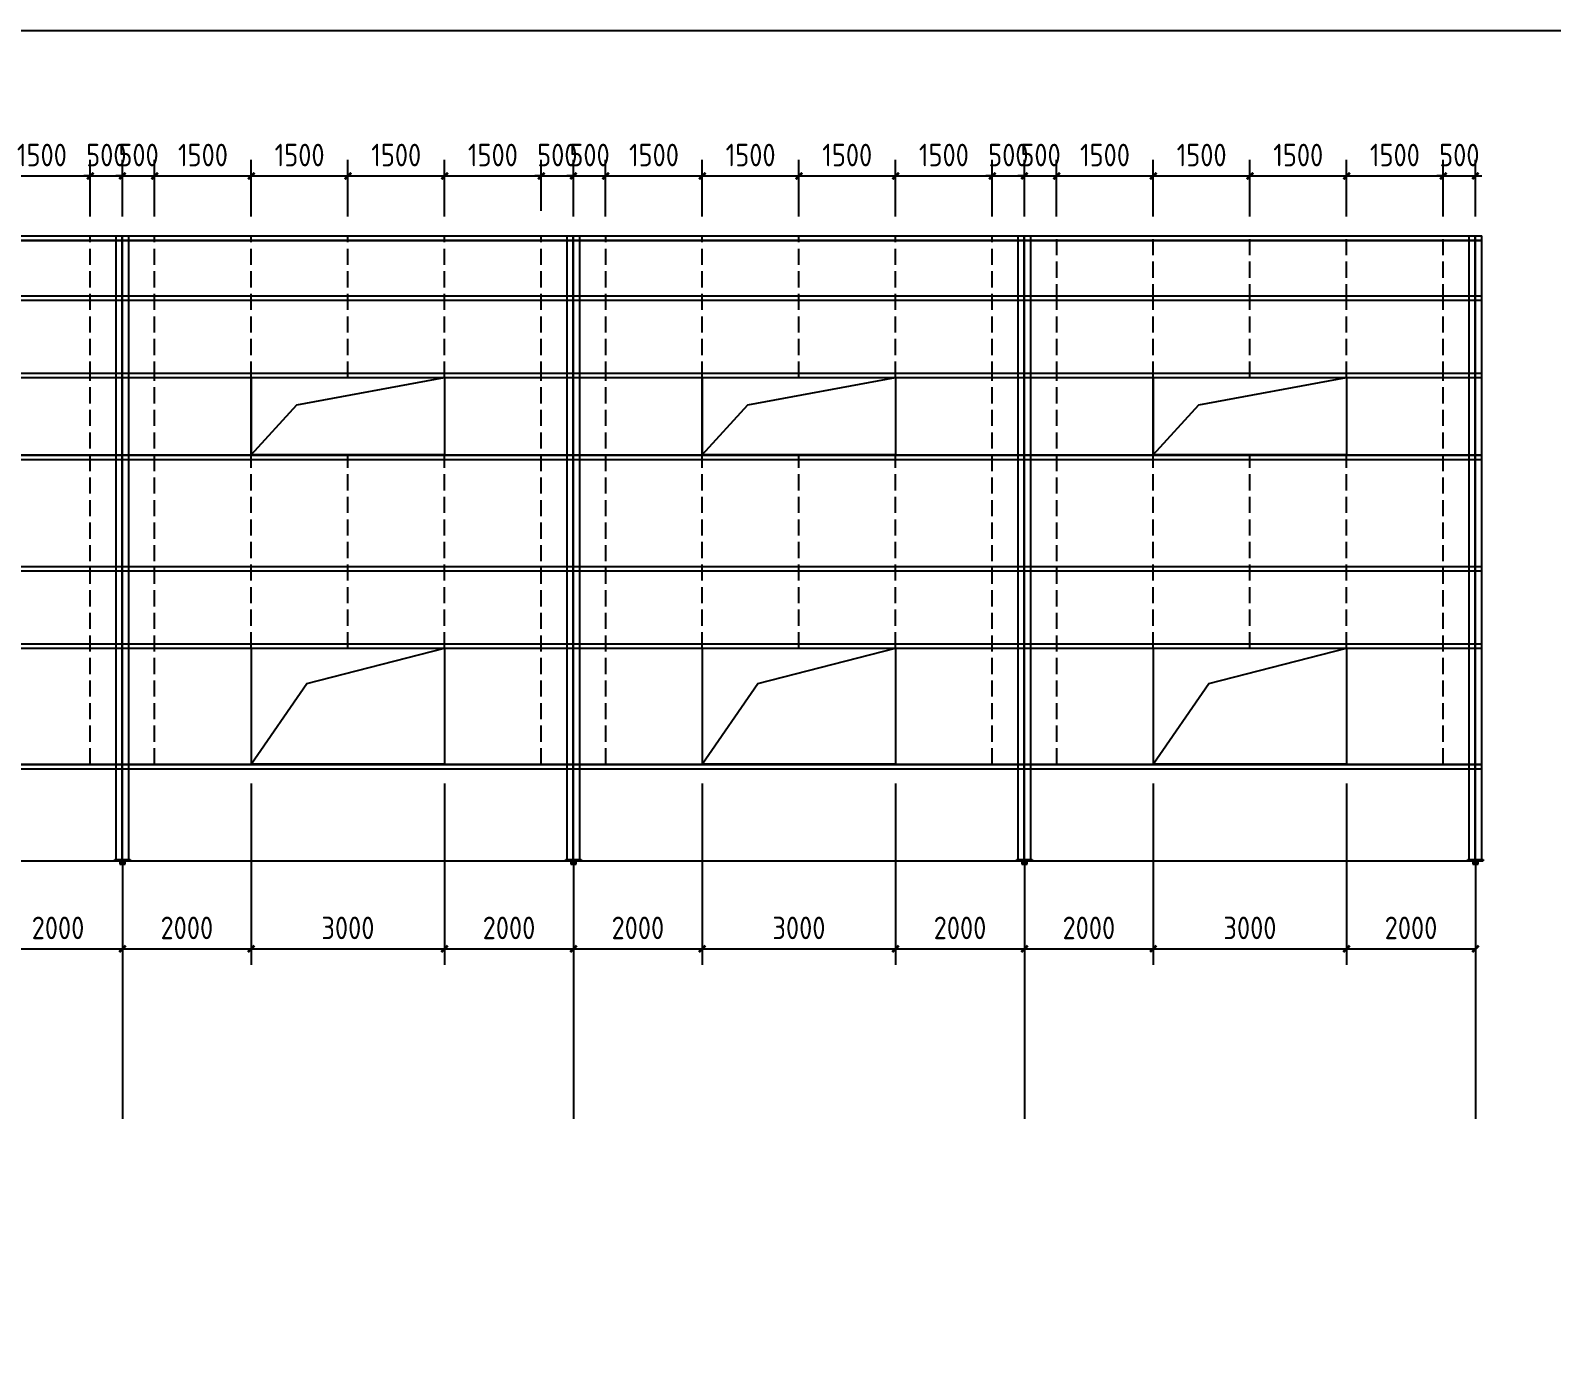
# Model space of a CAD drawing. Extents: x 102162 to 621267, y -39398 to 328893.
# Drawn here: x 440554 to 464164, y 181522 to 202102 of the extents above; entities that cross this region are included whole.
import ezdxf

# ---------------------------------------------------------------- set-up
doc = ezdxf.new("R2010")
doc.units = 0
doc.header["$LTSCALE"] = 1000
doc.header["$MEASUREMENT"] = 0
doc.linetypes.add('DASH', pattern=[0.35, 0.25, -0.1])
doc.layers.add('AXIS', color=3, linetype='Continuous')
doc.layers.add('DOTE', color=1, linetype='Continuous')
doc.styles.get("Standard").update_dxf_attribs({"font": 'gbenor.shx', "bigfont": 'gbcbig.shx'})
doc.dimstyles.get("Standard").update_dxf_attribs({"dimscale": 100, "dimtxt": 3.5, "dimasz": 1, "dimexe": 2.5, "dimexo": 3, "dimgap": 1.5, "dimtad": 1, "dimdec": 0, "dimzin": 0, "dimdsep": 46, "dimtxsty": 'Standard', "dimblk": 'ARCHTICK', "dimcen": 0.09, "dimadec": 0, "dimazin": 0, "dimtfac": 1, "dimtdec": 0, "dimtix": 1, "dimtmove": 2, "dimatfit": 3, "dimfxl": 1, "dimtolj": 1, "dimtzin": 0, "dimarcsym": 0})

# ---------------------------------------------------------------- blocks, each defined once
blk = doc.blocks.new('_ArchTick')
at = {"color": 0, "linetype": 'ByBlock', "const_width": 0.4}
blk.add_lwpolyline([(-0.5, -0.5), (0.5, 0.5)], dxfattribs=at)
blk = doc.blocks.new('*D9338')
at = {"color": 0, "lineweight": -2}
for p, q in [((439982, 190413), (439982, 187599)), ((441982, 188913), (441982, 187599)), ((439982, 187849), (441982, 187849))]:
    blk.add_line(p, q, dxfattribs=at)
at = {"layer": 'Defpoints', "color": 0}
for p in [(439982, 190713), (441982, 189213), (441982, 187849)]:
    blk.add_point(p, dxfattribs=at)
at = {"color": 0, "lineweight": -2, "xscale": 100, "yscale": 100, "zscale": 100, "rotation": 180}
blk.add_blockref('_ArchTick', (439982, 187849), dxfattribs=at)
at = {"color": 0, "lineweight": -2, "xscale": 100, "yscale": 100, "zscale": 100}
blk.add_blockref('_ArchTick', (441982, 187849), dxfattribs=at)
at = {"color": 0, "insert": (440982, 188174), "char_height": 350, "attachment_point": 5}
blk.add_mtext('\\A1;2000', dxfattribs=at)
blk = doc.blocks.new('*D9339')
at = {"color": 0, "lineweight": -2}
for p, q in [((443982, 190413), (443982, 187599)), ((441982, 188913), (441982, 187599)), ((441982, 187849), (443982, 187849))]:
    blk.add_line(p, q, dxfattribs=at)
at = {"layer": 'Defpoints', "color": 0}
for p in [(443982, 190713), (441982, 189213), (443982, 187849)]:
    blk.add_point(p, dxfattribs=at)
at = {"color": 0, "lineweight": -2, "xscale": 100, "yscale": 100, "zscale": 100, "rotation": 180}
blk.add_blockref('_ArchTick', (441982, 187849), dxfattribs=at)
at = {"color": 0, "lineweight": -2, "xscale": 100, "yscale": 100, "zscale": 100}
blk.add_blockref('_ArchTick', (443982, 187849), dxfattribs=at)
at = {"color": 0, "insert": (442982, 188174), "char_height": 350, "attachment_point": 5}
blk.add_mtext('\\A1;2000', dxfattribs=at)
blk = doc.blocks.new('*D9340')
at = {"color": 0, "lineweight": -2}
for p, q in [((443982, 190413), (443982, 187599)), ((446982, 190413), (446982, 187599)), ((443982, 187849), (446982, 187849))]:
    blk.add_line(p, q, dxfattribs=at)
at = {"layer": 'Defpoints', "color": 0}
for p in [(443982, 190713), (446982, 190713), (446982, 187849)]:
    blk.add_point(p, dxfattribs=at)
at = {"color": 0, "lineweight": -2, "xscale": 100, "yscale": 100, "zscale": 100, "rotation": 180}
blk.add_blockref('_ArchTick', (443982, 187849), dxfattribs=at)
at = {"color": 0, "lineweight": -2, "xscale": 100, "yscale": 100, "zscale": 100}
blk.add_blockref('_ArchTick', (446982, 187849), dxfattribs=at)
at = {"color": 0, "insert": (445482, 188174), "char_height": 350, "attachment_point": 5}
blk.add_mtext('\\A1;3000', dxfattribs=at)
blk = doc.blocks.new('*D9341')
at = {"color": 0, "lineweight": -2}
for p, q in [((446982, 190413), (446982, 187599)), ((448982, 188913), (448982, 187599)), ((446982, 187849), (448982, 187849))]:
    blk.add_line(p, q, dxfattribs=at)
at = {"layer": 'Defpoints', "color": 0}
for p in [(446982, 190713), (448982, 189213), (448982, 187849)]:
    blk.add_point(p, dxfattribs=at)
at = {"color": 0, "lineweight": -2, "xscale": 100, "yscale": 100, "zscale": 100, "rotation": 180}
blk.add_blockref('_ArchTick', (446982, 187849), dxfattribs=at)
at = {"color": 0, "lineweight": -2, "xscale": 100, "yscale": 100, "zscale": 100}
blk.add_blockref('_ArchTick', (448982, 187849), dxfattribs=at)
at = {"color": 0, "insert": (447982, 188174), "char_height": 350, "attachment_point": 5}
blk.add_mtext('\\A1;2000', dxfattribs=at)
blk = doc.blocks.new('*D9342')
at = {"color": 0, "lineweight": -2}
for p, q in [((450982, 190413), (450982, 187599)), ((448982, 188913), (448982, 187599)), ((448982, 187849), (450982, 187849))]:
    blk.add_line(p, q, dxfattribs=at)
at = {"layer": 'Defpoints', "color": 0}
for p in [(450982, 190713), (448982, 189213), (450982, 187849)]:
    blk.add_point(p, dxfattribs=at)
at = {"color": 0, "lineweight": -2, "xscale": 100, "yscale": 100, "zscale": 100, "rotation": 180}
blk.add_blockref('_ArchTick', (448982, 187849), dxfattribs=at)
at = {"color": 0, "lineweight": -2, "xscale": 100, "yscale": 100, "zscale": 100}
blk.add_blockref('_ArchTick', (450982, 187849), dxfattribs=at)
at = {"color": 0, "insert": (449982, 188174), "char_height": 350, "attachment_point": 5}
blk.add_mtext('\\A1;2000', dxfattribs=at)
blk = doc.blocks.new('*D9343')
at = {"color": 0, "lineweight": -2}
for p, q in [((450982, 190413), (450982, 187599)), ((453982, 190413), (453982, 187599)), ((450982, 187849), (453982, 187849))]:
    blk.add_line(p, q, dxfattribs=at)
at = {"layer": 'Defpoints', "color": 0}
for p in [(450982, 190713), (453982, 190713), (453982, 187849)]:
    blk.add_point(p, dxfattribs=at)
at = {"color": 0, "lineweight": -2, "xscale": 100, "yscale": 100, "zscale": 100, "rotation": 180}
blk.add_blockref('_ArchTick', (450982, 187849), dxfattribs=at)
at = {"color": 0, "lineweight": -2, "xscale": 100, "yscale": 100, "zscale": 100}
blk.add_blockref('_ArchTick', (453982, 187849), dxfattribs=at)
at = {"color": 0, "insert": (452482, 188174), "char_height": 350, "attachment_point": 5}
blk.add_mtext('\\A1;3000', dxfattribs=at)
blk = doc.blocks.new('*D9344')
at = {"color": 0, "lineweight": -2}
for p, q in [((453982, 190413), (453982, 187599)), ((455982, 188913), (455982, 187599)), ((453982, 187849), (455982, 187849))]:
    blk.add_line(p, q, dxfattribs=at)
at = {"layer": 'Defpoints', "color": 0}
for p in [(453982, 190713), (455982, 189213), (455982, 187849)]:
    blk.add_point(p, dxfattribs=at)
at = {"color": 0, "lineweight": -2, "xscale": 100, "yscale": 100, "zscale": 100, "rotation": 180}
blk.add_blockref('_ArchTick', (453982, 187849), dxfattribs=at)
at = {"color": 0, "lineweight": -2, "xscale": 100, "yscale": 100, "zscale": 100}
blk.add_blockref('_ArchTick', (455982, 187849), dxfattribs=at)
at = {"color": 0, "insert": (454982, 188174), "char_height": 350, "attachment_point": 5}
blk.add_mtext('\\A1;2000', dxfattribs=at)
blk = doc.blocks.new('*D9345')
at = {"color": 0, "lineweight": -2}
for p, q in [((457982, 190413), (457982, 187599)), ((455982, 188913), (455982, 187599)), ((455982, 187849), (457982, 187849))]:
    blk.add_line(p, q, dxfattribs=at)
at = {"layer": 'Defpoints', "color": 0}
for p in [(457982, 190713), (455982, 189213), (457982, 187849)]:
    blk.add_point(p, dxfattribs=at)
at = {"color": 0, "lineweight": -2, "xscale": 100, "yscale": 100, "zscale": 100, "rotation": 180}
blk.add_blockref('_ArchTick', (455982, 187849), dxfattribs=at)
at = {"color": 0, "lineweight": -2, "xscale": 100, "yscale": 100, "zscale": 100}
blk.add_blockref('_ArchTick', (457982, 187849), dxfattribs=at)
at = {"color": 0, "insert": (456982, 188174), "char_height": 350, "attachment_point": 5}
blk.add_mtext('\\A1;2000', dxfattribs=at)
blk = doc.blocks.new('*D9346')
at = {"color": 0, "lineweight": -2}
for p, q in [((457982, 190413), (457982, 187599)), ((460982, 190413), (460982, 187599)), ((457982, 187849), (460982, 187849))]:
    blk.add_line(p, q, dxfattribs=at)
at = {"layer": 'Defpoints', "color": 0}
for p in [(457982, 190713), (460982, 190713), (460982, 187849)]:
    blk.add_point(p, dxfattribs=at)
at = {"color": 0, "lineweight": -2, "xscale": 100, "yscale": 100, "zscale": 100, "rotation": 180}
blk.add_blockref('_ArchTick', (457982, 187849), dxfattribs=at)
at = {"color": 0, "lineweight": -2, "xscale": 100, "yscale": 100, "zscale": 100}
blk.add_blockref('_ArchTick', (460982, 187849), dxfattribs=at)
at = {"color": 0, "insert": (459482, 188174), "char_height": 350, "attachment_point": 5}
blk.add_mtext('\\A1;3000', dxfattribs=at)
blk = doc.blocks.new('*D9347')
at = {"color": 0, "lineweight": -2}
for p, q in [((460982, 190413), (460982, 187599)), ((462982, 188913), (462982, 187599)), ((460982, 187849), (462982, 187849))]:
    blk.add_line(p, q, dxfattribs=at)
at = {"layer": 'Defpoints', "color": 0}
for p in [(460982, 190713), (462982, 189213), (462982, 187849)]:
    blk.add_point(p, dxfattribs=at)
at = {"color": 0, "lineweight": -2, "xscale": 100, "yscale": 100, "zscale": 100, "rotation": 180}
blk.add_blockref('_ArchTick', (460982, 187849), dxfattribs=at)
at = {"color": 0, "lineweight": -2, "xscale": 100, "yscale": 100, "zscale": 100}
blk.add_blockref('_ArchTick', (462982, 187849), dxfattribs=at)
at = {"color": 0, "insert": (461982, 188174), "char_height": 350, "attachment_point": 5}
blk.add_mtext('\\A1;2000', dxfattribs=at)
blk = doc.blocks.new('*D9167')
at = {"color": 0, "lineweight": -2}
for p, q in [((439982, 199213), (439982, 200093)), ((441482, 199213), (441482, 200093)), ((439982, 199843), (441482, 199843))]:
    blk.add_line(p, q, dxfattribs=at)
at = {"layer": 'Defpoints', "color": 0}
for p in [(441482, 199843), (439982, 198913), (441482, 198913)]:
    blk.add_point(p, dxfattribs=at)
at = {"color": 0, "lineweight": -2, "xscale": 100, "yscale": 100, "zscale": 100, "rotation": 180}
blk.add_blockref('_ArchTick', (439982, 199843), dxfattribs=at)
at = {"color": 0, "lineweight": -2, "xscale": 100, "yscale": 100, "zscale": 100}
blk.add_blockref('_ArchTick', (441482, 199843), dxfattribs=at)
at = {"color": 0, "insert": (440732, 200168), "char_height": 350, "attachment_point": 5}
blk.add_mtext('\\A1;1500', dxfattribs=at)
blk = doc.blocks.new('*D9168')
at = {"color": 0, "lineweight": -2}
for p, q in [((441482, 199213), (441482, 200093)), ((441982, 199213), (441982, 200093)), ((441482, 199843), (441382, 199843)), ((441482, 199843), (441982, 199843)), ((441982, 199843), (442082, 199843))]:
    blk.add_line(p, q, dxfattribs=at)
at = {"layer": 'Defpoints', "color": 0}
for p in [(441982, 199843), (441482, 198913), (441982, 198913)]:
    blk.add_point(p, dxfattribs=at)
at = {"color": 0, "lineweight": -2, "xscale": 100, "yscale": 100, "zscale": 100}
blk.add_blockref('_ArchTick', (441482, 199843), dxfattribs=at)
at = {"color": 0, "lineweight": -2, "xscale": 100, "yscale": 100, "zscale": 100, "rotation": 180}
blk.add_blockref('_ArchTick', (441982, 199843), dxfattribs=at)
at = {"color": 0, "insert": (441732, 200168), "char_height": 350, "attachment_point": 5}
blk.add_mtext('\\A1;500', dxfattribs=at)
blk = doc.blocks.new('*D9169')
at = {"color": 0, "lineweight": -2}
for p, q in [((441982, 199213), (441982, 200093)), ((442482, 199213), (442482, 200093)), ((441982, 199843), (441882, 199843)), ((441982, 199843), (442482, 199843)), ((442482, 199843), (442582, 199843))]:
    blk.add_line(p, q, dxfattribs=at)
at = {"layer": 'Defpoints', "color": 0}
for p in [(442482, 199843), (441982, 198913), (442482, 198913)]:
    blk.add_point(p, dxfattribs=at)
at = {"color": 0, "lineweight": -2, "xscale": 100, "yscale": 100, "zscale": 100}
blk.add_blockref('_ArchTick', (441982, 199843), dxfattribs=at)
at = {"color": 0, "lineweight": -2, "xscale": 100, "yscale": 100, "zscale": 100, "rotation": 180}
blk.add_blockref('_ArchTick', (442482, 199843), dxfattribs=at)
at = {"color": 0, "insert": (442232, 200168), "char_height": 350, "attachment_point": 5}
blk.add_mtext('\\A1;500', dxfattribs=at)
blk = doc.blocks.new('*D9170')
at = {"color": 0, "lineweight": -2}
for p, q in [((442482, 199213), (442482, 200093)), ((443982, 199213), (443982, 200093)), ((442482, 199843), (443982, 199843))]:
    blk.add_line(p, q, dxfattribs=at)
at = {"layer": 'Defpoints', "color": 0}
for p in [(443982, 199843), (442482, 198913), (443982, 198913)]:
    blk.add_point(p, dxfattribs=at)
at = {"color": 0, "lineweight": -2, "xscale": 100, "yscale": 100, "zscale": 100, "rotation": 180}
blk.add_blockref('_ArchTick', (442482, 199843), dxfattribs=at)
at = {"color": 0, "lineweight": -2, "xscale": 100, "yscale": 100, "zscale": 100}
blk.add_blockref('_ArchTick', (443982, 199843), dxfattribs=at)
at = {"color": 0, "insert": (443232, 200168), "char_height": 350, "attachment_point": 5}
blk.add_mtext('\\A1;1500', dxfattribs=at)
blk = doc.blocks.new('*D9171')
at = {"color": 0, "lineweight": -2}
for p, q in [((446982, 199213), (446982, 200093)), ((448482, 199303), (448482, 200093)), ((446982, 199843), (448482, 199843))]:
    blk.add_line(p, q, dxfattribs=at)
at = {"layer": 'Defpoints', "color": 0}
for p in [(448482, 199843), (446982, 198913), (448482, 199003)]:
    blk.add_point(p, dxfattribs=at)
at = {"color": 0, "lineweight": -2, "xscale": 100, "yscale": 100, "zscale": 100, "rotation": 180}
blk.add_blockref('_ArchTick', (446982, 199843), dxfattribs=at)
at = {"color": 0, "lineweight": -2, "xscale": 100, "yscale": 100, "zscale": 100}
blk.add_blockref('_ArchTick', (448482, 199843), dxfattribs=at)
at = {"color": 0, "insert": (447732, 200168), "char_height": 350, "attachment_point": 5}
blk.add_mtext('\\A1;1500', dxfattribs=at)
blk = doc.blocks.new('*D9172')
at = {"color": 0, "lineweight": -2}
for p, q in [((448482, 199303), (448482, 200093)), ((448982, 199213), (448982, 200093)), ((448482, 199843), (448382, 199843)), ((448482, 199843), (448982, 199843)), ((448982, 199843), (449082, 199843))]:
    blk.add_line(p, q, dxfattribs=at)
at = {"layer": 'Defpoints', "color": 0}
for p in [(448982, 199843), (448482, 199003), (448982, 198913)]:
    blk.add_point(p, dxfattribs=at)
at = {"color": 0, "lineweight": -2, "xscale": 100, "yscale": 100, "zscale": 100}
blk.add_blockref('_ArchTick', (448482, 199843), dxfattribs=at)
at = {"color": 0, "lineweight": -2, "xscale": 100, "yscale": 100, "zscale": 100, "rotation": 180}
blk.add_blockref('_ArchTick', (448982, 199843), dxfattribs=at)
at = {"color": 0, "insert": (448732, 200168), "char_height": 350, "attachment_point": 5}
blk.add_mtext('\\A1;500', dxfattribs=at)
blk = doc.blocks.new('*D9173')
at = {"color": 0, "lineweight": -2}
for p, q in [((448982, 199213), (448982, 200093)), ((449482, 199213), (449482, 200093)), ((448982, 199843), (448882, 199843)), ((448982, 199843), (449482, 199843)), ((449482, 199843), (449582, 199843))]:
    blk.add_line(p, q, dxfattribs=at)
at = {"layer": 'Defpoints', "color": 0}
for p in [(449482, 199843), (448982, 198913), (449482, 198913)]:
    blk.add_point(p, dxfattribs=at)
at = {"color": 0, "lineweight": -2, "xscale": 100, "yscale": 100, "zscale": 100}
blk.add_blockref('_ArchTick', (448982, 199843), dxfattribs=at)
at = {"color": 0, "lineweight": -2, "xscale": 100, "yscale": 100, "zscale": 100, "rotation": 180}
blk.add_blockref('_ArchTick', (449482, 199843), dxfattribs=at)
at = {"color": 0, "insert": (449232, 200168), "char_height": 350, "attachment_point": 5}
blk.add_mtext('\\A1;500', dxfattribs=at)
blk = doc.blocks.new('*D9174')
at = {"color": 0, "lineweight": -2}
for p, q in [((449482, 199213), (449482, 200093)), ((450982, 199213), (450982, 200093)), ((449482, 199843), (450982, 199843))]:
    blk.add_line(p, q, dxfattribs=at)
at = {"layer": 'Defpoints', "color": 0}
for p in [(450982, 199843), (449482, 198913), (450982, 198913)]:
    blk.add_point(p, dxfattribs=at)
at = {"color": 0, "lineweight": -2, "xscale": 100, "yscale": 100, "zscale": 100, "rotation": 180}
blk.add_blockref('_ArchTick', (449482, 199843), dxfattribs=at)
at = {"color": 0, "lineweight": -2, "xscale": 100, "yscale": 100, "zscale": 100}
blk.add_blockref('_ArchTick', (450982, 199843), dxfattribs=at)
at = {"color": 0, "insert": (450232, 200168), "char_height": 350, "attachment_point": 5}
blk.add_mtext('\\A1;1500', dxfattribs=at)
blk = doc.blocks.new('*D9175')
at = {"color": 0, "lineweight": -2}
for p, q in [((453982, 199213), (453982, 200093)), ((455482, 199213), (455482, 200093)), ((453982, 199843), (455482, 199843))]:
    blk.add_line(p, q, dxfattribs=at)
at = {"layer": 'Defpoints', "color": 0}
for p in [(455482, 199843), (453982, 198913), (455482, 198913)]:
    blk.add_point(p, dxfattribs=at)
at = {"color": 0, "lineweight": -2, "xscale": 100, "yscale": 100, "zscale": 100, "rotation": 180}
blk.add_blockref('_ArchTick', (453982, 199843), dxfattribs=at)
at = {"color": 0, "lineweight": -2, "xscale": 100, "yscale": 100, "zscale": 100}
blk.add_blockref('_ArchTick', (455482, 199843), dxfattribs=at)
at = {"color": 0, "insert": (454732, 200168), "char_height": 350, "attachment_point": 5}
blk.add_mtext('\\A1;1500', dxfattribs=at)
blk = doc.blocks.new('*D9176')
at = {"color": 0, "lineweight": -2}
for p, q in [((455482, 199213), (455482, 200093)), ((455982, 199213), (455982, 200093)), ((455482, 199843), (455382, 199843)), ((455482, 199843), (455982, 199843)), ((455982, 199843), (456082, 199843))]:
    blk.add_line(p, q, dxfattribs=at)
at = {"layer": 'Defpoints', "color": 0}
for p in [(455982, 199843), (455482, 198913), (455982, 198913)]:
    blk.add_point(p, dxfattribs=at)
at = {"color": 0, "lineweight": -2, "xscale": 100, "yscale": 100, "zscale": 100}
blk.add_blockref('_ArchTick', (455482, 199843), dxfattribs=at)
at = {"color": 0, "lineweight": -2, "xscale": 100, "yscale": 100, "zscale": 100, "rotation": 180}
blk.add_blockref('_ArchTick', (455982, 199843), dxfattribs=at)
at = {"color": 0, "insert": (455732, 200168), "char_height": 350, "attachment_point": 5}
blk.add_mtext('\\A1;500', dxfattribs=at)
blk = doc.blocks.new('*D9177')
at = {"color": 0, "lineweight": -2}
for p, q in [((455982, 199213), (455982, 200093)), ((456482, 199213), (456482, 200093)), ((455982, 199843), (455882, 199843)), ((455982, 199843), (456482, 199843)), ((456482, 199843), (456582, 199843))]:
    blk.add_line(p, q, dxfattribs=at)
at = {"layer": 'Defpoints', "color": 0}
for p in [(456482, 199843), (455982, 198913), (456482, 198913)]:
    blk.add_point(p, dxfattribs=at)
at = {"color": 0, "lineweight": -2, "xscale": 100, "yscale": 100, "zscale": 100}
blk.add_blockref('_ArchTick', (455982, 199843), dxfattribs=at)
at = {"color": 0, "lineweight": -2, "xscale": 100, "yscale": 100, "zscale": 100, "rotation": 180}
blk.add_blockref('_ArchTick', (456482, 199843), dxfattribs=at)
at = {"color": 0, "insert": (456232, 200168), "char_height": 350, "attachment_point": 5}
blk.add_mtext('\\A1;500', dxfattribs=at)
blk = doc.blocks.new('*D9178')
at = {"color": 0, "lineweight": -2}
for p, q in [((456482, 199213), (456482, 200093)), ((457982, 199213), (457982, 200093)), ((456482, 199843), (457982, 199843))]:
    blk.add_line(p, q, dxfattribs=at)
at = {"layer": 'Defpoints', "color": 0}
for p in [(457982, 199843), (456482, 198913), (457982, 198913)]:
    blk.add_point(p, dxfattribs=at)
at = {"color": 0, "lineweight": -2, "xscale": 100, "yscale": 100, "zscale": 100, "rotation": 180}
blk.add_blockref('_ArchTick', (456482, 199843), dxfattribs=at)
at = {"color": 0, "lineweight": -2, "xscale": 100, "yscale": 100, "zscale": 100}
blk.add_blockref('_ArchTick', (457982, 199843), dxfattribs=at)
at = {"color": 0, "insert": (457232, 200168), "char_height": 350, "attachment_point": 5}
blk.add_mtext('\\A1;1500', dxfattribs=at)
blk = doc.blocks.new('*D9179')
at = {"color": 0, "lineweight": -2}
for p, q in [((460982, 199213), (460982, 200093)), ((462482, 199213), (462482, 200093)), ((460982, 199843), (462482, 199843))]:
    blk.add_line(p, q, dxfattribs=at)
at = {"layer": 'Defpoints', "color": 0}
for p in [(462482, 199843), (460982, 198913), (462482, 198913)]:
    blk.add_point(p, dxfattribs=at)
at = {"color": 0, "lineweight": -2, "xscale": 100, "yscale": 100, "zscale": 100, "rotation": 180}
blk.add_blockref('_ArchTick', (460982, 199843), dxfattribs=at)
at = {"color": 0, "lineweight": -2, "xscale": 100, "yscale": 100, "zscale": 100}
blk.add_blockref('_ArchTick', (462482, 199843), dxfattribs=at)
at = {"color": 0, "insert": (461732, 200168), "char_height": 350, "attachment_point": 5}
blk.add_mtext('\\A1;1500', dxfattribs=at)
blk = doc.blocks.new('*D9180')
at = {"color": 0, "lineweight": -2}
for p, q in [((462482, 199213), (462482, 200093)), ((462982, 199213), (462982, 200093)), ((462482, 199843), (462382, 199843)), ((462482, 199843), (462982, 199843)), ((462982, 199843), (463082, 199843))]:
    blk.add_line(p, q, dxfattribs=at)
at = {"layer": 'Defpoints', "color": 0}
for p in [(462982, 199843), (462482, 198913), (462982, 198913)]:
    blk.add_point(p, dxfattribs=at)
at = {"color": 0, "lineweight": -2, "xscale": 100, "yscale": 100, "zscale": 100}
blk.add_blockref('_ArchTick', (462482, 199843), dxfattribs=at)
at = {"color": 0, "lineweight": -2, "xscale": 100, "yscale": 100, "zscale": 100, "rotation": 180}
blk.add_blockref('_ArchTick', (462982, 199843), dxfattribs=at)
at = {"color": 0, "insert": (462732, 200168), "char_height": 350, "attachment_point": 5}
blk.add_mtext('\\A1;500', dxfattribs=at)
blk = doc.blocks.new('*D9198')
at = {"color": 0, "lineweight": -2}
for p, q in [((443982, 199213), (443982, 200093)), ((445482, 199213), (445482, 200093)), ((443982, 199843), (445482, 199843))]:
    blk.add_line(p, q, dxfattribs=at)
at = {"layer": 'Defpoints', "color": 0}
for p in [(445482, 199843), (443982, 198913), (445482, 198913)]:
    blk.add_point(p, dxfattribs=at)
at = {"color": 0, "lineweight": -2, "xscale": 100, "yscale": 100, "zscale": 100, "rotation": 180}
blk.add_blockref('_ArchTick', (443982, 199843), dxfattribs=at)
at = {"color": 0, "lineweight": -2, "xscale": 100, "yscale": 100, "zscale": 100}
blk.add_blockref('_ArchTick', (445482, 199843), dxfattribs=at)
at = {"color": 0, "insert": (444732, 200168), "char_height": 350, "attachment_point": 5}
blk.add_mtext('\\A1;1500', dxfattribs=at)
blk = doc.blocks.new('*D9199')
at = {"color": 0, "lineweight": -2}
for p, q in [((445482, 199213), (445482, 200093)), ((446982, 199213), (446982, 200093)), ((445482, 199843), (446982, 199843))]:
    blk.add_line(p, q, dxfattribs=at)
at = {"layer": 'Defpoints', "color": 0}
for p in [(446982, 199843), (445482, 198913), (446982, 198913)]:
    blk.add_point(p, dxfattribs=at)
at = {"color": 0, "lineweight": -2, "xscale": 100, "yscale": 100, "zscale": 100, "rotation": 180}
blk.add_blockref('_ArchTick', (445482, 199843), dxfattribs=at)
at = {"color": 0, "lineweight": -2, "xscale": 100, "yscale": 100, "zscale": 100}
blk.add_blockref('_ArchTick', (446982, 199843), dxfattribs=at)
at = {"color": 0, "insert": (446232, 200168), "char_height": 350, "attachment_point": 5}
blk.add_mtext('\\A1;1500', dxfattribs=at)
blk = doc.blocks.new('*D9200')
at = {"color": 0, "lineweight": -2}
for p, q in [((450982, 199213), (450982, 200093)), ((452482, 199213), (452482, 200093)), ((450982, 199843), (452482, 199843))]:
    blk.add_line(p, q, dxfattribs=at)
at = {"layer": 'Defpoints', "color": 0}
for p in [(452482, 199843), (450982, 198913), (452482, 198913)]:
    blk.add_point(p, dxfattribs=at)
at = {"color": 0, "lineweight": -2, "xscale": 100, "yscale": 100, "zscale": 100, "rotation": 180}
blk.add_blockref('_ArchTick', (450982, 199843), dxfattribs=at)
at = {"color": 0, "lineweight": -2, "xscale": 100, "yscale": 100, "zscale": 100}
blk.add_blockref('_ArchTick', (452482, 199843), dxfattribs=at)
at = {"color": 0, "insert": (451732, 200168), "char_height": 350, "attachment_point": 5}
blk.add_mtext('\\A1;1500', dxfattribs=at)
blk = doc.blocks.new('*D9201')
at = {"color": 0, "lineweight": -2}
for p, q in [((452482, 199213), (452482, 200093)), ((453982, 199213), (453982, 200093)), ((452482, 199843), (453982, 199843))]:
    blk.add_line(p, q, dxfattribs=at)
at = {"layer": 'Defpoints', "color": 0}
for p in [(453982, 199843), (452482, 198913), (453982, 198913)]:
    blk.add_point(p, dxfattribs=at)
at = {"color": 0, "lineweight": -2, "xscale": 100, "yscale": 100, "zscale": 100, "rotation": 180}
blk.add_blockref('_ArchTick', (452482, 199843), dxfattribs=at)
at = {"color": 0, "lineweight": -2, "xscale": 100, "yscale": 100, "zscale": 100}
blk.add_blockref('_ArchTick', (453982, 199843), dxfattribs=at)
at = {"color": 0, "insert": (453232, 200168), "char_height": 350, "attachment_point": 5}
blk.add_mtext('\\A1;1500', dxfattribs=at)
blk = doc.blocks.new('*D9202')
at = {"color": 0, "lineweight": -2}
for p, q in [((457982, 199213), (457982, 200093)), ((459482, 199213), (459482, 200093)), ((457982, 199843), (459482, 199843))]:
    blk.add_line(p, q, dxfattribs=at)
at = {"layer": 'Defpoints', "color": 0}
for p in [(459482, 199843), (457982, 198913), (459482, 198913)]:
    blk.add_point(p, dxfattribs=at)
at = {"color": 0, "lineweight": -2, "xscale": 100, "yscale": 100, "zscale": 100, "rotation": 180}
blk.add_blockref('_ArchTick', (457982, 199843), dxfattribs=at)
at = {"color": 0, "lineweight": -2, "xscale": 100, "yscale": 100, "zscale": 100}
blk.add_blockref('_ArchTick', (459482, 199843), dxfattribs=at)
at = {"color": 0, "insert": (458732, 200168), "char_height": 350, "attachment_point": 5}
blk.add_mtext('\\A1;1500', dxfattribs=at)
blk = doc.blocks.new('*D9203')
at = {"color": 0, "lineweight": -2}
for p, q in [((459482, 199213), (459482, 200093)), ((460982, 199213), (460982, 200093)), ((459482, 199843), (460982, 199843))]:
    blk.add_line(p, q, dxfattribs=at)
at = {"layer": 'Defpoints', "color": 0}
for p in [(460982, 199843), (459482, 198913), (460982, 198913)]:
    blk.add_point(p, dxfattribs=at)
at = {"color": 0, "lineweight": -2, "xscale": 100, "yscale": 100, "zscale": 100, "rotation": 180}
blk.add_blockref('_ArchTick', (459482, 199843), dxfattribs=at)
at = {"color": 0, "lineweight": -2, "xscale": 100, "yscale": 100, "zscale": 100}
blk.add_blockref('_ArchTick', (460982, 199843), dxfattribs=at)
at = {"color": 0, "insert": (460232, 200168), "char_height": 350, "attachment_point": 5}
blk.add_mtext('\\A1;1500', dxfattribs=at)

msp = doc.modelspace()

# ---------------------------------------------------------------- linework, layer by layer
for p, q in [((420882.3, 198913.3), (463082.3, 198913.3)), ((420882.3, 198845.3), (463082.3, 198845.3)), ((420882.3, 198843.3), (463082.3, 198843.3)), ((420882.3, 197983.3), (463082.3, 197983.3)), ((420882.3, 197915.3), (463082.3, 197915.3)), ((420882.3, 197913.3), (463082.3, 197913.3)), ((420882.3, 196783.3), (463082.3, 196783.3)), ((420882.3, 196715.3), (463082.3, 196715.3)), ((420882.3, 196713.3), (463082.3, 196713.3)), ((443982.3, 196713.3), (443982.3, 195513.3)), ((444686.6, 196291.7), (446982.3, 196713.3)), ((446982.3, 196713.3), (446982.3, 195513.3)), ((450982.3, 196713.3), (450982.3, 195513.3)), ((451686.6, 196291.7), (453982.3, 196713.3)), ((453982.3, 196713.3), (453982.3, 195513.3)), ((457982.3, 196713.3), (457982.3, 195513.3)), ((458686.6, 196291.7), (460982.3, 196713.3)), ((460982.3, 196713.3), (460982.3, 195513.3)), ((443982.3, 195513.3), (444686.6, 196291.7)), ((450982.3, 195513.3), (451686.6, 196291.7)), ((457982.3, 195513.3), (458686.6, 196291.7)), ((420882.3, 195513.3), (463082.3, 195513.3)), ((420882.3, 195511.3), (463082.3, 195511.3)), ((420882.3, 195443.3), (463082.3, 195443.3)), ((420882.3, 193783.3), (463082.3, 193783.3)), ((420882.3, 193715.3), (463082.3, 193715.3)), ((420882.3, 193713.3), (463082.3, 193713.3)), ((420882.3, 192583.3), (463082.3, 192583.3)), ((420882.3, 192515.3), (463082.3, 192515.3)), ((420882.3, 192513.3), (463082.3, 192513.3)), ((443982.3, 192513.3), (443982.3, 190713.3)), ((444842.7, 191965.9), (446982.3, 192513.3)), ((446982.3, 192513.3), (446982.3, 190713.3)), ((450982.3, 192513.3), (450982.3, 190713.3)), ((451842.7, 191965.9), (453982.3, 192513.3)), ((453982.3, 192513.3), (453982.3, 190713.3)), ((457982.3, 192513.3), (457982.3, 190713.3)), ((458842.7, 191965.9), (460982.3, 192513.3)), ((460982.3, 192513.3), (460982.3, 190713.3)), ((443982.3, 190713.3), (444842.7, 191965.9)), ((450982.3, 190713.3), (451842.7, 191965.9)), ((457982.3, 190713.3), (458842.7, 191965.9)), ((420882.3, 190713.3), (463082.3, 190713.3)), ((420882.3, 190711.3), (463082.3, 190711.3)), ((420882.3, 190643.3), (463082.3, 190643.3)), ((420862.3, 189213.3), (463102.3, 189213.3))]:
    msp.add_line(p, q)
at = {"color": 6}
for p, q in [((443982.3, 196713.3), (446982.3, 196713.3)), ((443982.3, 195513.3), (443982.3, 196713.3)), ((446982.3, 196713.3), (446982.3, 195513.3)), ((450982.3, 196713.3), (453982.3, 196713.3)), ((450982.3, 195513.3), (450982.3, 196713.3)), ((453982.3, 196713.3), (453982.3, 195513.3)), ((457982.3, 196713.3), (460982.3, 196713.3)), ((457982.3, 195513.3), (457982.3, 196713.3)), ((460982.3, 196713.3), (460982.3, 195513.3)), ((446982.3, 195513.3), (443982.3, 195513.3)), ((453982.3, 195513.3), (450982.3, 195513.3)), ((460982.3, 195513.3), (457982.3, 195513.3)), ((443982.3, 192513.3), (443982.3, 190713.3)), ((443982.3, 192513.3), (446982.3, 192513.3)), ((446982.3, 192513.3), (446982.3, 190713.3)), ((450982.3, 192513.3), (450982.3, 190713.3)), ((450982.3, 192513.3), (453982.3, 192513.3)), ((453982.3, 192513.3), (453982.3, 190713.3)), ((457982.3, 192513.3), (457982.3, 190713.3)), ((457982.3, 192513.3), (460982.3, 192513.3)), ((460982.3, 192513.3), (460982.3, 190713.3)), ((446982.3, 190713.3), (443982.3, 190713.3)), ((453982.3, 190713.3), (450982.3, 190713.3)), ((460982.3, 190713.3), (457982.3, 190713.3)), ((441942.3, 189213.3), (441942.3, 189163.3)), ((441942.3, 189163.3), (442022.3, 189163.3)), ((441952.3, 189213.3), (441952.3, 189163.3)), ((442012.3, 189163.3), (442012.3, 189213.3)), ((442022.3, 189163.3), (442022.3, 189213.3)), ((448942.3, 189213.3), (448942.3, 189163.3)), ((448942.3, 189163.3), (449022.3, 189163.3)), ((448952.3, 189213.3), (448952.3, 189163.3)), ((449012.3, 189163.3), (449012.3, 189213.3)), ((449022.3, 189163.3), (449022.3, 189213.3)), ((455942.3, 189213.3), (455942.3, 189163.3)), ((455942.3, 189163.3), (456022.3, 189163.3)), ((455952.3, 189213.3), (455952.3, 189163.3)), ((456012.3, 189163.3), (456012.3, 189213.3)), ((456022.3, 189163.3), (456022.3, 189213.3)), ((462942.3, 189213.3), (462942.3, 189163.3)), ((462942.3, 189163.3), (463022.3, 189163.3)), ((462952.3, 189213.3), (462952.3, 189163.3)), ((463012.3, 189163.3), (463012.3, 189213.3)), ((463022.3, 189163.3), (463022.3, 189213.3))]:
    msp.add_line(p, q, dxfattribs=at)
at = {"color": 2}
for p, q in [((441862.3, 189213.3), (441862.3, 189233.3)), ((441862.3, 189233.3), (442102.3, 189233.3)), ((441982.3, 189213.3), (441862.3, 189213.3)), ((442102.3, 189213.3), (441982.3, 189213.3)), ((442102.3, 189233.3), (442102.3, 189213.3)), ((448862.3, 189213.3), (448862.3, 189233.3)), ((448862.3, 189233.3), (449102.3, 189233.3)), ((448982.3, 189213.3), (448862.3, 189213.3)), ((449102.3, 189213.3), (448982.3, 189213.3)), ((449102.3, 189233.3), (449102.3, 189213.3)), ((455862.3, 189213.3), (455862.3, 189233.3)), ((455862.3, 189233.3), (456102.3, 189233.3)), ((455982.3, 189213.3), (455862.3, 189213.3)), ((456102.3, 189213.3), (455982.3, 189213.3)), ((456102.3, 189233.3), (456102.3, 189213.3)), ((462862.3, 189213.3), (462862.3, 189233.3)), ((462862.3, 189233.3), (463102.3, 189233.3)), ((462982.3, 189213.3), (462862.3, 189213.3)), ((463102.3, 189213.3), (462982.3, 189213.3)), ((463102.3, 189233.3), (463102.3, 189213.3))]:
    msp.add_line(p, q, dxfattribs=at)
msp.add_lwpolyline([(414011.7, 202101.7), (473411.7, 202101.7), (473411.7, 160101.7), (414011.7, 160101.7)], close=True)
at = {"layer": 'AXIS'}
for p, q in [((441982.3, 189213.3), (441982.3, 185213.3)), ((448982.3, 189213.3), (448982.3, 185213.3)), ((455982.3, 189213.3), (455982.3, 185213.3)), ((462982.3, 189213.3), (462982.3, 185213.3))]:
    msp.add_line(p, q, dxfattribs=at)
at = {"layer": 'DOTE', "color": 4, "linetype": 'DASH'}
for p, q in [((441482.3, 196713.3), (441482.3, 198913.3)), ((442482.3, 196713.3), (442482.3, 198913.3)), ((443982.3, 196713.3), (443982.3, 198913.3)), ((445482.3, 196713.3), (445482.3, 198913.3)), ((446982.3, 196713.3), (446982.3, 198913.3)), ((448482.3, 196713.3), (448482.3, 198913.3)), ((449482.3, 196713.3), (449482.3, 198913.3)), ((450982.3, 196713.3), (450982.3, 198913.3)), ((452482.3, 196713.3), (452482.3, 198913.3)), ((453982.3, 196713.3), (453982.3, 198913.3)), ((455482.3, 196713.3), (455482.3, 198913.3)), ((456482.3, 197913.3), (456482.3, 198913.3)), ((457982.3, 197913.3), (457982.3, 198913.3)), ((459482.3, 197913.3), (459482.3, 198913.3)), ((460982.3, 197913.3), (460982.3, 198913.3)), ((462482.3, 197913.3), (462482.3, 198913.3)), ((456482.3, 196713.3), (456482.3, 197913.3)), ((457982.3, 196713.3), (457982.3, 197913.3)), ((459482.3, 196713.3), (459482.3, 197913.3)), ((460982.3, 196713.3), (460982.3, 197913.3)), ((462482.3, 196713.3), (462482.3, 197913.3)), ((441482.3, 190713.3), (441482.3, 196713.3)), ((442482.3, 190713.3), (442482.3, 196713.3)), ((448482.3, 190713.3), (448482.3, 196713.3)), ((449482.3, 190713.3), (449482.3, 196713.3)), ((455482.3, 190713.3), (455482.3, 196713.3)), ((456482.3, 190713.3), (456482.3, 196713.3)), ((462482.3, 190713.3), (462482.3, 196713.3)), ((443982.3, 192513.3), (443982.3, 195513.3)), ((445482.3, 192513.3), (445482.3, 195513.3)), ((446982.3, 192513.3), (446982.3, 195513.3)), ((450982.3, 192513.3), (450982.3, 195513.3)), ((452482.3, 192513.3), (452482.3, 195513.3)), ((453982.3, 192513.3), (453982.3, 195513.3)), ((457982.3, 192513.3), (457982.3, 195513.3)), ((459482.3, 192513.3), (459482.3, 195513.3)), ((460982.3, 192513.3), (460982.3, 195513.3))]:
    msp.add_line(p, q, dxfattribs=at)
at = {"layer": 'DOTE', "color": 0}
for p, q in [((441882.3, 189213.3), (441882.3, 198913.3)), ((441979.3, 189213.3), (441979.3, 198913.3)), ((441985.3, 189213.3), (441985.3, 198913.3)), ((442082.3, 189213.3), (442082.3, 198913.3)), ((448882.3, 189213.3), (448882.3, 198913.3)), ((448979.3, 189213.3), (448979.3, 198913.3)), ((448985.3, 189213.3), (448985.3, 198913.3)), ((449082.3, 189213.3), (449082.3, 198913.3)), ((455882.3, 189213.3), (455882.3, 198913.3)), ((455979.3, 189213.3), (455979.3, 198913.3)), ((455985.3, 189213.3), (455985.3, 198913.3)), ((456082.3, 189213.3), (456082.3, 198913.3)), ((462882.3, 189213.3), (462882.3, 198913.3)), ((462979.3, 189213.3), (462979.3, 198913.3)), ((462985.3, 189213.3), (462985.3, 198913.3)), ((463082.3, 189213.3), (463082.3, 198913.3))]:
    msp.add_line(p, q, dxfattribs=at)
at = {"layer": 'DOTE'}
for p, q in [((441982.3, 189163.3), (441982.3, 198913.3)), ((441982.3, 189163.3), (441982.3, 198913.3)), ((448982.3, 189163.3), (448982.3, 198913.3)), ((448982.3, 189163.3), (448982.3, 198913.3)), ((455982.3, 189163.3), (455982.3, 198913.3)), ((455982.3, 189163.3), (455982.3, 198913.3)), ((462982.3, 189163.3), (462982.3, 198913.3)), ((462982.3, 189163.3), (462982.3, 198913.3))]:
    msp.add_line(p, q, dxfattribs=at)

# ---------------------------------------------------------------- dimensions: what is measured, and where the dimension line sits
for base, p1, p2, picture, middle in [((441482.3, 199843.1), (439982.3, 198913.3), (441482.3, 198913.3), '*D9167', (440732.3, 200168.1)), ((441982.3, 199843.1), (441482.3, 198913.3), (441982.3, 198913.3), '*D9168', (441732.3, 200168.1)), ((442482.3, 199843.1), (441982.3, 198913.3), (442482.3, 198913.3), '*D9169', (442232.3, 200168.1)), ((443982.3, 199843.1), (442482.3, 198913.3), (443982.3, 198913.3), '*D9170', (443232.3, 200168.1)), ((445482.3, 199843.1), (443982.3, 198913.3), (445482.3, 198913.3), '*D9198', (444732.3, 200168.1)), ((446982.3, 199843.1), (445482.3, 198913.3), (446982.3, 198913.3), '*D9199', (446232.3, 200168.1)), ((448482.3, 199843.1), (446982.3, 198913.3), (448482.3, 199002.7), '*D9171', (447732.3, 200168.1)), ((448982.3, 199843.1), (448482.3, 199002.7), (448982.3, 198913.3), '*D9172', (448732.3, 200168.1)), ((449482.3, 199843.1), (448982.3, 198913.3), (449482.3, 198913.3), '*D9173', (449232.3, 200168.1)), ((450982.3, 199843.1), (449482.3, 198913.3), (450982.3, 198913.3), '*D9174', (450232.3, 200168.1)), ((452482.3, 199843.1), (450982.3, 198913.3), (452482.3, 198913.3), '*D9200', (451732.3, 200168.1)), ((453982.3, 199843.1), (452482.3, 198913.3), (453982.3, 198913.3), '*D9201', (453232.3, 200168.1)), ((455482.3, 199843.1), (453982.3, 198913.3), (455482.3, 198913.3), '*D9175', (454732.3, 200168.1)), ((455982.3, 199843.1), (455482.3, 198913.3), (455982.3, 198913.3), '*D9176', (455732.3, 200168.1)), ((456482.3, 199843.1), (455982.3, 198913.3), (456482.3, 198913.3), '*D9177', (456232.3, 200168.1)), ((457982.3, 199843.1), (456482.3, 198913.3), (457982.3, 198913.3), '*D9178', (457232.3, 200168.1)), ((459482.3, 199843.1), (457982.3, 198913.3), (459482.3, 198913.3), '*D9202', (458732.3, 200168.1)), ((460982.3, 199843.1), (459482.3, 198913.3), (460982.3, 198913.3), '*D9203', (460232.3, 200168.1)), ((462482.3, 199843.1), (460982.3, 198913.3), (462482.3, 198913.3), '*D9179', (461732.3, 200168.1)), ((462982.3, 199843.1), (462482.3, 198913.3), (462982.3, 198913.3), '*D9180', (462732.3, 200168.1)), ((441982.3, 187849.2), (439982.3, 190713.3), (441982.3, 189213.3), '*D9338', (440982.3, 188174.2)), ((443982.3, 187849.2), (441982.3, 189213.3), (443982.3, 190713.3), '*D9339', (442982.3, 188174.2)), ((446982.3, 187849.2), (443982.3, 190713.3), (446982.3, 190713.3), '*D9340', (445482.3, 188174.2)), ((448982.3, 187849.2), (446982.3, 190713.3), (448982.3, 189213.3), '*D9341', (447982.3, 188174.2)), ((450982.3, 187849.2), (448982.3, 189213.3), (450982.3, 190713.3), '*D9342', (449982.3, 188174.2)), ((453982.3, 187849.2), (450982.3, 190713.3), (453982.3, 190713.3), '*D9343', (452482.3, 188174.2)), ((455982.3, 187849.2), (453982.3, 190713.3), (455982.3, 189213.3), '*D9344', (454982.3, 188174.2)), ((457982.3, 187849.2), (455982.3, 189213.3), (457982.3, 190713.3), '*D9345', (456982.3, 188174.2)), ((460982.3, 187849.2), (457982.3, 190713.3), (460982.3, 190713.3), '*D9346', (459482.3, 188174.2)), ((462982.3, 187849.2), (460982.3, 190713.3), (462982.3, 189213.3), '*D9347', (461982.3, 188174.2))]:
    dim = msp.add_linear_dim(base=base, p1=p1, p2=p2, dimstyle='Standard')
    dim.commit()
    dim.dimension.update_dxf_attribs({"geometry": picture, "text_midpoint": middle})

doc.saveas('drawing.dxf')
